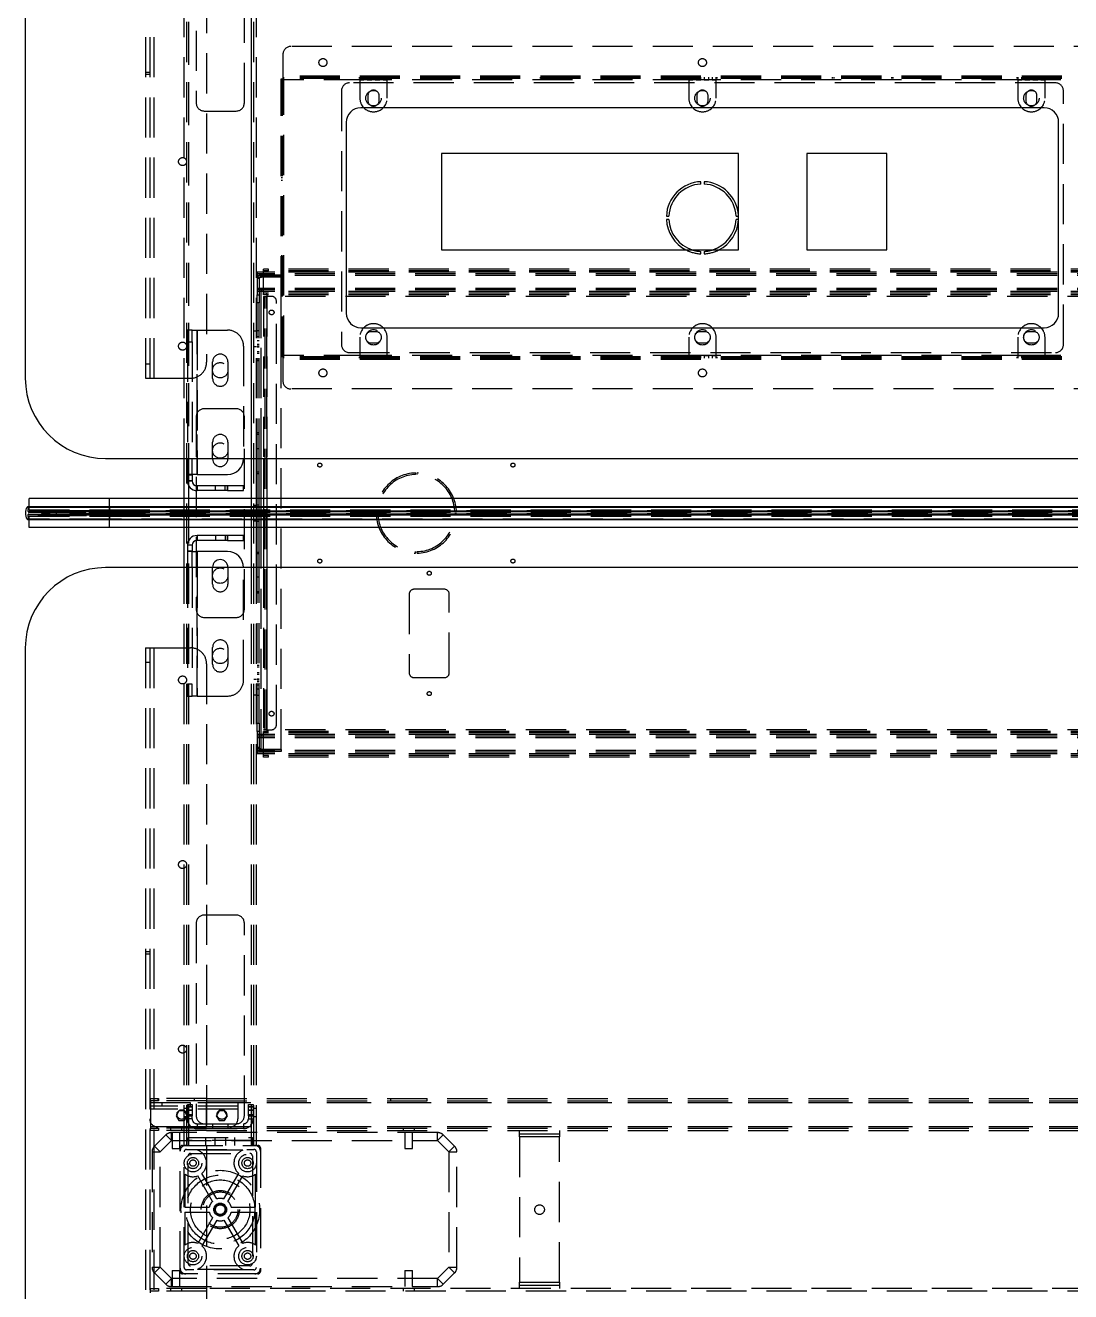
# Model space of a CAD drawing. Header units: millimetres. Extents: x -429 to 4678, y -337 to 3841.
# Drawn here: x 0 to 652, y 349 to 1138 of the extents above; entities that cross this region are included whole.
import ezdxf

# ---------------------------------------------------------------- set-up
doc = ezdxf.new("R2010")
doc.units = ezdxf.units.MM
doc.header["$LTSCALE"] = 100
doc.linetypes.add('HIDDEN', pattern=[0.375, 0.25, -0.125])

msp = doc.modelspace()

# ---------------------------------------------------------------- linework, layer by layer
at = {"color": 7, "linetype": 'Continuous', "lineweight": -3}
for p, q in [((0, 1618), (0, 918)), ((635, 1086.5), (209, 1086.5)), ((200, 1077.5), (200, 958.5)), ((644, 958.5), (644, 1077.5)), ((444.46, 1058), (259.46, 1058)), ((259.46, 1058), (259.46, 998)), ((444.46, 998), (444.46, 1058)), ((536.96, 1058), (486.96, 1058)), ((486.96, 1058), (486.96, 998)), ((536.96, 998), (536.96, 1058)), ((421, 1038.98), (421, 1040.48)), ((423, 1040.48), (423, 1038.98)), ((399.52, 1019), (401.02, 1019)), ((442.98, 1019), (444.46, 1019)), ((401.02, 1017), (399.52, 1017)), ((444.46, 1017), (442.98, 1017)), ((259.46, 998), (444.46, 998)), ((486.96, 998), (536.96, 998)), ((209, 949.5), (635, 949.5)), ((50, 868), (1750, 868)), ((99, 843), (99, 868)), ((101, 868), (101, 867.79)), ((104, 868), (104, 867.79)), ((107, 868), (107, 858)), ((116.75, 867.75), (116.75, 868)), ((126.25, 868), (126.25, 867.75)), ((141, 843), (141, 868)), ((144, 843), (144, 868)), ((144.5, 843), (144.5, 868)), ((145.7, 843), (145.7, 868)), ((146.9, 843), (146.9, 868)), ((148.5, 868), (148.5, 843)), ((150.5, 868), (150.5, 843)), ((104, 867.79), (101, 867.79)), ((101, 867.79), (101, 857.8)), ((104, 857.8), (104, 867.79)), ((101, 857.8), (104, 857.8)), ((101, 857.8), (101, 854)), ((104, 854), (101, 854)), ((107, 858), (104, 858)), ((104, 857.8), (104, 854)), ((107, 858), (126, 858)), ((102, 843), (102, 850.68)), ((107, 851), (107, 848)), ((126, 851), (107, 851)), ((126, 848), (107, 848)), ((126, 851), (126, 848)), ((136, 851), (126, 851)), ((126, 848), (136, 848)), ((136, 848), (136, 851)), ((1.08, 837.76), (52.5, 837.76)), ((1.5, 838), (52.5, 838)), ((52.5, 843), (2.5, 843)), ((2.5, 838), (2.5, 843)), ((1747.5, 843), (52.5, 843)), ((52.5, 838), (52.5, 843)), ((52.5, 838), (52.5, 837.76)), ((52.5, 838), (900, 838)), ((52.5, 837.76), (52.5, 830.24)), ((52.5, 837.76), (900, 837.76)), ((1.08, 830.24), (52.5, 830.24)), ((1.5, 830), (52.5, 830)), ((2.5, 825), (2.5, 830)), ((52.5, 830.24), (900, 830.24)), ((52.5, 830.24), (52.5, 830)), ((52.5, 830), (900, 830)), ((52.5, 825), (52.5, 830)), ((52.5, 825), (2.5, 825)), ((1747.5, 825), (52.5, 825)), ((99, 800), (99, 825)), ((102, 817.32), (102, 825)), ((141, 800), (141, 825)), ((144, 800), (144, 825)), ((144.5, 800), (144.5, 825)), ((145.7, 800), (145.7, 825)), ((146.9, 800), (146.9, 825)), ((148.5, 825), (148.5, 800)), ((150.5, 825), (150.5, 800)), ((104, 814), (101, 814)), ((101, 814), (101, 810.2)), ((104, 814), (104, 810.2)), ((107, 817), (107, 820)), ((126, 820), (107, 820)), ((126, 817), (107, 817)), ((126, 820), (126, 817)), ((136, 820), (126, 820)), ((126, 817), (136, 817)), ((136, 817), (136, 820)), ((104, 810.2), (101, 810.2)), ((101, 810.2), (101, 800.21)), ((104, 800.21), (104, 810.2)), ((104, 810), (107, 810)), ((126, 810), (107, 810)), ((107, 810), (107, 800)), ((1750, 800), (50, 800)), ((101, 800.21), (104, 800.21)), ((101, 800.21), (101, 800)), ((104, 800.21), (104, 800)), ((116.75, 800), (116.75, 800.25)), ((126.25, 800.25), (126.25, 800)), ((0, 750), (0, 50))]:
    msp.add_line(p, q, dxfattribs=at)
at = {"color": 7, "linetype": 'HIDDEN', "lineweight": -3}
for p, q in [((75, 1618), (75, 918)), ((77.5, 1618), (77.5, 918)), ((80, 1618), (80, 918)), ((80, 1618), (80, 918)), ((113, 1608), (113, 928)), ((99, 868), (99, 1228)), ((100.6, 440), (100.6, 1228)), ((102, 440), (102, 1228)), ((102, 440), (102, 1228)), ((102, 440), (102, 1228)), ((102, 850.68), (102, 1228)), ((141, 440), (141, 1228)), ((141, 440), (141, 1228)), ((141, 440), (141, 1228)), ((141, 868), (141, 1228)), ((142.4, 440), (142.4, 1228)), ((144, 868), (144, 1228)), ((106.5, 1209.5), (106.5, 1089.5)), ((136.5, 1089.5), (136.5, 1209.5)), ((678.5, 1124.7), (165.5, 1124.7)), ((160.5, 1119.7), (160.5, 1106.3)), ((77.5, 1108.58), (75, 1108.58)), ((75, 1107.43), (77.5, 1107.43)), ((683.5, 1106.3), (160.5, 1106.3)), ((160.5, 1106.3), (160.5, 1104.7)), ((683.5, 1106.3), (160.5, 1106.3)), ((683.5, 1105.5), (160.5, 1105.5)), ((683.5, 1104.7), (160.5, 1104.7)), ((161.1, 1104.7), (161.1, 1105.5)), ((161.1, 1103.9), (161.1, 1104.7)), ((208, 1105.5), (208, 1104.7)), ((208.5, 1105.5), (208.5, 1103.9)), ((211, 1103.9), (211, 1105.5)), ((213, 1105.5), (213, 1103.9)), ((216, 1103.9), (216, 1105.5)), ((218, 1105.5), (218, 1103.9)), ((221, 1103.9), (221, 1105.5)), ((223, 1105.5), (223, 1103.9)), ((225.5, 1103.9), (225.5, 1105.5)), ((226, 1105.5), (226, 1104.7)), ((303.03, 1104.7), (303.03, 1105.5)), ((304.03, 1104.7), (304.03, 1105.5)), ((321, 1104.7), (321, 1105.5)), ((323, 1104.7), (323, 1105.5)), ((339.97, 1104.7), (339.97, 1105.5)), ((340.97, 1104.7), (340.97, 1105.5)), ((413, 1105.5), (413, 1104.7)), ((413.5, 1105.5), (413.5, 1103.9)), ((416, 1103.9), (416, 1105.5)), ((418, 1105.5), (418, 1103.9)), ((421, 1103.9), (421, 1105.5)), ((423, 1105.5), (423, 1103.9)), ((426, 1103.9), (426, 1105.5)), ((428, 1105.5), (428, 1103.9)), ((430.5, 1103.9), (430.5, 1105.5)), ((431, 1105.5), (431, 1104.7)), ((503.03, 1104.7), (503.03, 1105.5)), ((504.03, 1104.7), (504.03, 1105.5)), ((521, 1104.7), (521, 1105.5)), ((523, 1104.7), (523, 1105.5)), ((539.97, 1104.7), (539.97, 1105.5)), ((540.97, 1104.7), (540.97, 1105.5)), ((618, 1105.5), (618, 1104.7)), ((618.5, 1105.5), (618.5, 1103.9)), ((621, 1103.9), (621, 1105.5)), ((623, 1105.5), (623, 1103.9)), ((626, 1103.9), (626, 1105.5)), ((628, 1105.5), (628, 1103.9)), ((631, 1103.9), (631, 1105.5)), ((633, 1105.5), (633, 1103.9)), ((635.5, 1103.9), (635.5, 1105.5)), ((636, 1105.5), (636, 1104.7)), ((159.5, 931.5), (159.5, 1104.5)), ((159.5, 1104.5), (160.3, 1104.5)), ((160.3, 931.5), (160.3, 1104.5)), ((161.1, 932.1), (161.1, 1103.9)), ((161.1, 932.1), (161.1, 1103.9)), ((211, 1103.9), (161.1, 1103.9)), ((211, 1103.9), (161.1, 1103.9)), ((197, 1097), (197, 939)), ((642, 1102), (202, 1102)), ((208.5, 1103.9), (211, 1103.9)), ((208.5, 1103.9), (208.5, 1092.5)), ((211, 1103.9), (208.5, 1103.9)), ((213, 1103.9), (211, 1103.9)), ((213, 1103.9), (216, 1103.9)), ((216, 1103.9), (213, 1103.9)), ((216, 1103.9), (213, 1103.9)), ((216, 1103.9), (213, 1103.9)), ((218, 1103.9), (216, 1103.9)), ((218, 1103.9), (221, 1103.9)), ((221, 1103.9), (218, 1103.9)), ((221, 1103.9), (218, 1103.9)), ((221, 1103.9), (218, 1103.9)), ((223, 1103.9), (221, 1103.9)), ((223, 1103.9), (225.5, 1103.9)), ((225.5, 1103.9), (223, 1103.9)), ((416, 1103.9), (223, 1103.9)), ((416, 1103.9), (223, 1103.9)), ((225.5, 1092.5), (225.5, 1103.9)), ((413.5, 1103.9), (416, 1103.9)), ((413.5, 1103.9), (413.5, 1092.5)), ((416, 1103.9), (413.5, 1103.9)), ((418, 1103.9), (416, 1103.9)), ((418, 1103.9), (421, 1103.9)), ((421, 1103.9), (418, 1103.9)), ((421, 1103.9), (418, 1103.9)), ((421, 1103.9), (418, 1103.9)), ((423, 1103.9), (421, 1103.9)), ((423, 1103.9), (426, 1103.9)), ((426, 1103.9), (423, 1103.9)), ((426, 1103.9), (423, 1103.9)), ((426, 1103.9), (423, 1103.9)), ((428, 1103.9), (426, 1103.9)), ((428, 1103.9), (430.5, 1103.9)), ((430.5, 1103.9), (428, 1103.9)), ((621, 1103.9), (428, 1103.9)), ((621, 1103.9), (428, 1103.9)), ((430.5, 1092.5), (430.5, 1103.9)), ((618.5, 1103.9), (621, 1103.9)), ((618.5, 1103.9), (618.5, 1092.5)), ((621, 1103.9), (618.5, 1103.9)), ((623, 1103.9), (621, 1103.9)), ((623, 1103.9), (626, 1103.9)), ((626, 1103.9), (623, 1103.9)), ((626, 1103.9), (623, 1103.9)), ((626, 1103.9), (623, 1103.9)), ((628, 1103.9), (626, 1103.9)), ((628, 1103.9), (631, 1103.9)), ((631, 1103.9), (628, 1103.9)), ((631, 1103.9), (628, 1103.9)), ((631, 1103.9), (628, 1103.9)), ((633, 1103.9), (631, 1103.9)), ((633, 1103.9), (635.5, 1103.9)), ((635.5, 1103.9), (633, 1103.9)), ((682.9, 1103.9), (633, 1103.9)), ((682.9, 1103.9), (633, 1103.9)), ((635.5, 1092.5), (635.5, 1103.9)), ((647, 939), (647, 1097)), ((213.5, 1094), (213.5, 1091)), ((220.5, 1091), (220.5, 1094)), ((418.5, 1094), (418.5, 1091)), ((425.5, 1091), (425.5, 1094)), ((623.5, 1094), (623.5, 1091)), ((630.5, 1091), (630.5, 1094)), ((111.5, 1084.5), (131.5, 1084.5)), ((159.5, 1042.98), (160.3, 1042.98)), ((159.5, 1041.48), (160.3, 1041.48)), ((159.5, 1019), (160.3, 1019)), ((444.48, 1019), (444.46, 1019.32)), ((444.46, 1019), (444.48, 1019)), ((159.5, 1017), (160.3, 1017)), ((444.46, 1016.68), (444.48, 1017)), ((444.48, 1017), (444.46, 1017)), ((159.5, 994.52), (160.3, 994.52)), ((421, 995.52), (421, 997.02)), ((423, 997.02), (423, 995.52)), ((159.5, 993.02), (160.3, 993.02)), ((1655.5, 984), (144.5, 984)), ((144.5, 984), (144.5, 982)), ((1655.5, 983), (144.5, 983)), ((1655.5, 982), (144.5, 982)), ((144.5, 982), (144.5, 974)), ((1655.5, 982), (144.5, 982)), ((1655.5, 982), (144.5, 982)), ((1655.5, 982), (144.5, 982)), ((145.7, 980.1), (144.5, 980.1)), ((145.7, 980.1), (144.5, 980.1)), ((145.7, 980.1), (145.7, 970)), ((146.9, 982.5), (146.9, 981.3)), ((154.5, 982.5), (146.9, 982.5)), ((146.9, 982.5), (146.9, 981.3)), ((146.9, 981.3), (154.5, 981.3)), ((146.9, 686.88), (146.9, 981.12)), ((146.9, 981.12), (159.5, 981.12)), ((146.9, 868), (146.9, 981.12)), ((1651.5, 986), (148.5, 986)), ((148.5, 984), (148.5, 986)), ((1651.5, 985), (148.5, 985)), ((1651.5, 984), (148.5, 984)), ((148.5, 972), (148.5, 984)), ((1651.5, 984), (148.5, 984)), ((151.5, 985), (151.5, 986)), ((154.5, 981.3), (154.5, 982.5)), ((154.5, 982.5), (159.5, 982.5)), ((159.5, 981.3), (154.5, 981.3)), ((159.5, 982.5), (159.5, 981.3)), ((159.5, 686.88), (159.5, 981.12)), ((1655.5, 974), (144.5, 974)), ((144.5, 974), (144.5, 972)), ((1655.5, 974), (144.5, 974)), ((1655.5, 973), (144.5, 973)), ((144.5, 972), (144.5, 970)), ((1655.5, 972), (144.5, 972)), ((147.5, 972), (147.5, 973)), ((1651.5, 972), (148.5, 972)), ((148.5, 970), (148.5, 972)), ((1651.5, 972), (148.5, 972)), ((1651.5, 971), (148.5, 971)), ((150.5, 970), (150.5, 971)), ((144.5, 970), (145.7, 970)), ((144.5, 965), (144.5, 970)), ((145.7, 965), (144.5, 965)), ((144.5, 868), (144.5, 965)), ((145.7, 970), (145.7, 965)), ((145.7, 868), (145.7, 965)), ((1651.5, 970), (148.5, 970)), ((148.5, 969), (148.5, 868)), ((148.5, 969), (150.5, 969)), ((149.5, 699), (149.5, 969)), ((150.5, 970), (150.5, 969)), ((1649.5, 969), (150.5, 969)), ((1649.5, 969), (150.5, 969)), ((150.5, 969), (150.5, 699)), ((150.5, 699), (150.5, 969)), ((150.5, 969), (150.5, 699)), ((153.5, 969), (150.5, 969)), ((150.5, 969), (150.5, 868)), ((156.5, 702), (156.5, 966)), ((104, 948), (101, 948)), ((101, 948), (101, 940.71)), ((104, 940.71), (104, 948)), ((104, 948), (107, 948)), ((107, 858), (107, 948)), ((107, 948), (126, 948)), ((107, 948), (107, 868)), ((144, 947.3), (142.4, 947.3)), ((145.7, 947.5), (144.5, 947.5)), ((218.5, 947), (215.5, 947)), ((423.5, 947), (420.5, 947)), ((628.5, 947), (625.5, 947)), ((101, 940.71), (104, 940.71)), ((101, 940.71), (101, 868)), ((104, 940.71), (104, 868)), ((145.7, 943.75), (144.5, 943.75)), ((145.7, 943.75), (144.5, 943.75)), ((145.7, 941.25), (144.5, 941.25)), ((145.7, 941.25), (144.5, 941.25)), ((145.7, 938.99), (144.5, 938.99)), ((208.5, 943.5), (208.5, 932.1)), ((215.5, 940), (218.5, 940)), ((225.5, 932.1), (225.5, 943.5)), ((413.5, 943.5), (413.5, 932.1)), ((420.5, 940), (423.5, 940)), ((430.5, 932.1), (430.5, 943.5)), ((618.5, 943.5), (618.5, 932.1)), ((625.5, 940), (628.5, 940)), ((635.5, 932.1), (635.5, 943.5)), ((136, 938), (136, 868)), ((142.4, 937.7), (144, 937.7)), ((145.7, 938), (144.5, 938)), ((144.5, 937.5), (145.7, 937.5)), ((145.7, 934.5), (144.5, 934.5)), ((145.7, 933.5), (144.5, 933.5)), ((159.5, 931.5), (160.3, 931.5)), ((683.5, 931.3), (160.5, 931.3)), ((160.5, 931.3), (160.5, 929.7)), ((161.1, 931.3), (161.1, 932.1)), ((211, 932.1), (161.1, 932.1)), ((211, 932.1), (161.1, 932.1)), ((161.1, 930.5), (161.1, 931.3)), ((202, 934), (642, 934)), ((208, 931.3), (208, 930.5)), ((211, 932.1), (208.5, 932.1)), ((208.5, 932.1), (208.5, 930.5)), ((208.5, 932.1), (211, 932.1)), ((213, 932.1), (211, 932.1)), ((211, 930.5), (211, 932.1)), ((216, 932.1), (213, 932.1)), ((213, 932.1), (213, 930.5)), ((213, 932.1), (216, 932.1)), ((216, 932.1), (213, 932.1)), ((216, 932.1), (213, 932.1)), ((218, 932.1), (216, 932.1)), ((216, 930.5), (216, 932.1)), ((221, 932.1), (218, 932.1)), ((218, 932.1), (218, 930.5)), ((218, 932.1), (221, 932.1)), ((221, 932.1), (218, 932.1)), ((221, 932.1), (218, 932.1)), ((223, 932.1), (221, 932.1)), ((221, 930.5), (221, 932.1)), ((225.5, 932.1), (223, 932.1)), ((223, 932.1), (223, 930.5)), ((223, 932.1), (225.5, 932.1)), ((416, 932.1), (223, 932.1)), ((416, 932.1), (223, 932.1)), ((225.5, 930.5), (225.5, 932.1)), ((226, 931.3), (226, 930.5)), ((413, 931.3), (413, 930.5)), ((416, 932.1), (413.5, 932.1)), ((413.5, 932.1), (413.5, 930.5)), ((413.5, 932.1), (416, 932.1)), ((418, 932.1), (416, 932.1)), ((416, 930.5), (416, 932.1)), ((421, 932.1), (418, 932.1)), ((418, 932.1), (418, 930.5)), ((418, 932.1), (421, 932.1)), ((421, 932.1), (418, 932.1)), ((421, 932.1), (418, 932.1)), ((423, 932.1), (421, 932.1)), ((421, 930.5), (421, 932.1)), ((426, 932.1), (423, 932.1)), ((423, 932.1), (423, 930.5)), ((423, 932.1), (426, 932.1)), ((426, 932.1), (423, 932.1)), ((426, 932.1), (423, 932.1)), ((428, 932.1), (426, 932.1)), ((426, 930.5), (426, 932.1)), ((430.5, 932.1), (428, 932.1)), ((428, 932.1), (428, 930.5)), ((428, 932.1), (430.5, 932.1)), ((621, 932.1), (428, 932.1)), ((621, 932.1), (428, 932.1)), ((430.5, 930.5), (430.5, 932.1)), ((431, 931.3), (431, 930.5)), ((618, 931.3), (618, 930.5)), ((621, 932.1), (618.5, 932.1)), ((618.5, 932.1), (618.5, 930.5)), ((618.5, 932.1), (621, 932.1)), ((623, 932.1), (621, 932.1)), ((621, 930.5), (621, 932.1)), ((626, 932.1), (623, 932.1)), ((623, 932.1), (623, 930.5)), ((623, 932.1), (626, 932.1)), ((626, 932.1), (623, 932.1)), ((626, 932.1), (623, 932.1)), ((628, 932.1), (626, 932.1)), ((626, 930.5), (626, 932.1)), ((631, 932.1), (628, 932.1)), ((628, 932.1), (628, 930.5)), ((628, 932.1), (631, 932.1)), ((631, 932.1), (628, 932.1)), ((631, 932.1), (628, 932.1)), ((633, 932.1), (631, 932.1)), ((631, 930.5), (631, 932.1)), ((635.5, 932.1), (633, 932.1)), ((633, 932.1), (633, 930.5)), ((633, 932.1), (635.5, 932.1)), ((682.9, 932.1), (633, 932.1)), ((682.9, 932.1), (633, 932.1)), ((635.5, 930.5), (635.5, 932.1)), ((636, 931.3), (636, 930.5)), ((77.5, 926.85), (75, 926.85)), ((116.75, 917.75), (116.75, 928.25)), ((126.25, 928.25), (126.25, 917.75)), ((144.5, 930), (145.7, 930)), ((144.5, 929.01), (145.7, 929.01)), ((683.5, 930.5), (160.5, 930.5)), ((683.5, 929.7), (160.5, 929.7)), ((160.5, 929.7), (160.5, 916.3)), ((683.5, 929.7), (160.5, 929.7)), ((75, 918), (80, 918)), ((80, 918), (103, 918)), ((678.5, 911.3), (165.5, 911.3)), ((106.5, 894), (106.5, 774)), ((131.5, 899), (111.5, 899)), ((136.5, 774), (136.5, 894)), ((145.7, 884), (144.5, 884)), ((116.75, 868), (116.75, 878.25)), ((126.25, 878.25), (126.25, 868)), ((145.7, 883), (144.5, 883)), ((145.7, 874), (144.5, 874)), ((145.7, 874), (144.5, 874)), ((145.7, 874), (144.5, 874)), ((145.7, 874), (144.5, 874)), ((104, 858), (101, 858)), ((101, 854), (104, 854)), ((145.7, 859.5), (144.5, 859.5)), ((145.7, 858.5), (144.5, 858.5)), ((243.2, 857.99), (243.2, 858.99)), ((244.2, 857.99), (244.2, 858.99)), ((107, 851), (107, 848)), ((118.5, 848), (118.5, 851)), ((124.5, 848), (124.5, 851)), ((126, 848), (126, 851)), ((52.5, 837.76), (1.08, 837.76)), ((1.85, 834.92), (2, 837.79)), ((2, 837.79), (52.5, 837.79)), ((52.5, 837.79), (2, 837.79)), ((2.5, 836), (2.5, 838)), ((52.5, 836), (52.5, 843)), ((52.5, 837.79), (52.5, 838)), ((52.5, 838), (52.5, 837.76)), ((52.5, 837.79), (52.5, 838)), ((52.5, 836), (52.5, 838)), ((52.5, 837.79), (900, 837.79)), ((52.5, 834.92), (52.5, 837.79)), ((1747.5, 837.79), (52.5, 837.79)), ((52.5, 835.45), (52.5, 837.79)), ((52.5, 837.76), (52.5, 830.24)), ((1747.5, 837.76), (52.5, 837.76)), ((99, 825), (99, 843)), ((102, 825), (102, 843)), ((141, 825), (141, 843)), ((144, 838.8), (142.4, 838.8)), ((144, 825), (144, 843)), ((144.5, 825), (144.5, 843)), ((145.7, 839), (144.5, 839)), ((145.7, 825), (145.7, 843)), ((146.9, 825), (146.9, 843)), ((148.5, 843), (148.5, 825)), ((150.5, 843), (150.5, 825)), ((52.5, 830.24), (1.08, 830.24)), ((1.85, 834.92), (52.5, 834.92)), ((52.5, 834.92), (1.85, 834.92)), ((1.85, 833.08), (52.5, 833.08)), ((2, 830.21), (1.85, 833.08)), ((52.5, 833.08), (1.85, 833.08)), ((2, 830.21), (52.5, 830.21)), ((52.5, 830.21), (2, 830.21)), ((2.15, 834.6), (52.5, 834.6)), ((2.15, 833.4), (52.5, 833.4)), ((2.5, 836), (52.5, 836)), ((2.5, 830), (2.5, 832)), ((2.5, 832), (52.5, 832)), ((7.82, 835.25), (52.5, 835.25)), ((7.82, 835.25), (7.82, 834.6)), ((52.5, 835.25), (7.82, 835.25)), ((7.82, 833.4), (7.82, 832.75)), ((7.82, 832.75), (52.5, 832.75)), ((52.5, 832.75), (7.82, 832.75)), ((52.5, 835.45), (8.02, 835.45)), ((8.02, 832.55), (52.5, 832.55)), ((8.09, 835.44), (52.5, 835.44)), ((10.05, 834.56), (8.09, 835.44)), ((8.11, 832.57), (10.03, 833.43)), ((8.11, 832.57), (52.5, 832.57)), ((10.03, 833.43), (52.5, 833.43)), ((10.05, 834.56), (52.5, 834.56)), ((10.12, 834.55), (52.5, 834.55)), ((52.5, 833.45), (10.12, 833.45)), ((10.32, 835.25), (52.5, 835.25)), ((10.32, 835.25), (10.32, 834.75)), ((52.5, 835.25), (10.32, 835.25)), ((10.32, 834.75), (52.5, 834.75)), ((52.5, 834.75), (10.32, 834.75)), ((10.32, 833.25), (52.5, 833.25)), ((10.32, 833.25), (10.32, 832.75)), ((52.5, 833.25), (10.32, 833.25)), ((10.32, 832.75), (52.5, 832.75)), ((52.5, 832.75), (10.32, 832.75)), ((52.5, 835.45), (10.52, 835.45)), ((10.52, 832.55), (52.5, 832.55)), ((10.59, 835.44), (52.5, 835.44)), ((12.55, 834.56), (10.59, 835.44)), ((10.61, 832.57), (12.53, 833.43)), ((10.61, 832.57), (52.5, 832.57)), ((12.53, 833.43), (52.5, 833.43)), ((12.55, 834.56), (52.5, 834.56)), ((12.62, 834.55), (52.5, 834.55)), ((52.5, 833.45), (12.62, 833.45)), ((12.82, 835.25), (52.5, 835.25)), ((12.82, 835.25), (12.82, 834.75)), ((52.5, 835.25), (12.82, 835.25)), ((12.82, 834.75), (52.5, 834.75)), ((52.5, 834.75), (12.82, 834.75)), ((12.82, 833.25), (52.5, 833.25)), ((12.82, 833.25), (12.82, 832.75)), ((52.5, 833.25), (12.82, 833.25)), ((12.82, 832.75), (52.5, 832.75)), ((52.5, 832.75), (12.82, 832.75)), ((13.02, 832.55), (52.5, 832.55)), ((13.07, 835.44), (52.5, 835.44)), ((14.59, 834.96), (13.07, 835.44)), ((13.09, 832.56), (14.59, 833.04)), ((13.09, 832.56), (52.5, 832.56)), ((14.59, 834.96), (52.5, 834.96)), ((14.59, 833.04), (52.5, 833.04)), ((19.5, 832), (19.5, 836)), ((52.5, 836), (900, 836)), ((52.5, 834.56), (52.5, 836)), ((52.5, 834.56), (52.5, 836)), ((52.5, 835.25), (52.5, 835.45)), ((52.5, 835.25), (52.5, 835.45)), ((52.5, 835.25), (52.5, 835.45)), ((52.5, 835.44), (52.5, 835.45)), ((900, 835.45), (52.5, 835.45)), ((900, 835.45), (52.5, 835.45)), ((900, 835.45), (52.5, 835.45)), ((52.5, 835.44), (900, 835.44)), ((52.5, 834.56), (52.5, 835.44)), ((52.5, 835.44), (900, 835.44)), ((52.5, 834.56), (52.5, 835.44)), ((52.5, 835.44), (900, 835.44)), ((52.5, 834.96), (52.5, 835.44)), ((52.5, 834.56), (52.5, 835.44)), ((52.5, 834.56), (52.5, 835.44)), ((52.5, 834.96), (52.5, 835.44)), ((52.5, 834.92), (52.5, 835.44)), ((52.5, 835.44), (52.5, 835.44)), ((52.5, 835.44), (52.5, 835.25)), ((52.5, 835.44), (52.5, 835.44)), ((52.5, 835.44), (52.5, 835.25)), ((52.5, 835.44), (52.5, 835.25)), ((52.5, 835.25), (900, 835.25)), ((52.5, 835.25), (52.5, 834.6)), ((52.5, 835.25), (900, 835.25)), ((52.5, 835.25), (52.5, 834.75)), ((52.5, 835.25), (900, 835.25)), ((52.5, 835.25), (52.5, 834.75)), ((52.5, 835.25), (52.5, 834.6)), ((52.5, 835.25), (52.5, 834.75)), ((52.5, 835.25), (52.5, 834.75)), ((1747.5, 835.25), (52.5, 835.25)), ((1747.5, 835.25), (52.5, 835.25)), ((1747.5, 835.25), (52.5, 835.25)), ((52.5, 833.04), (52.5, 834.96)), ((52.5, 834.96), (900, 834.96)), ((52.5, 833.04), (52.5, 834.96)), ((52.5, 834.6), (52.5, 834.92)), ((52.5, 834.92), (900, 834.92)), ((52.5, 834.6), (52.5, 834.92)), ((1747.5, 834.92), (52.5, 834.92)), ((52.5, 834.75), (900, 834.75)), ((52.5, 834.75), (900, 834.75)), ((1747.5, 834.75), (52.5, 834.75)), ((1747.5, 834.75), (52.5, 834.75)), ((52.5, 834.75), (52.5, 834.56)), ((52.5, 834.75), (52.5, 834.56)), ((52.5, 834.75), (52.5, 834.56)), ((52.5, 834.75), (52.5, 834.56)), ((52.5, 834.6), (900, 834.6)), ((52.5, 834.55), (52.5, 834.56)), ((52.5, 834.56), (900, 834.56)), ((52.5, 834.56), (900, 834.56)), ((52.5, 834.56), (52.5, 834.56)), ((52.5, 834.56), (52.5, 834.56)), ((52.5, 834.55), (900, 834.55)), ((52.5, 834.55), (900, 834.55)), ((52.5, 832), (52.5, 834.55)), ((52.5, 832), (52.5, 834.55)), ((52.5, 833.25), (52.5, 833.45)), ((52.5, 833.25), (52.5, 833.45)), ((52.5, 833.25), (52.5, 833.45)), ((52.5, 833.25), (52.5, 833.45)), ((900, 833.45), (52.5, 833.45)), ((900, 833.45), (52.5, 833.45)), ((52.5, 832.57), (52.5, 833.43)), ((52.5, 833.43), (900, 833.43)), ((52.5, 832.57), (52.5, 833.43)), ((52.5, 833.43), (900, 833.43)), ((52.5, 832.57), (52.5, 833.43)), ((52.5, 832.57), (52.5, 833.43)), ((52.5, 833.4), (900, 833.4)), ((52.5, 833.08), (52.5, 833.4)), ((52.5, 833.4), (52.5, 832.75)), ((52.5, 833.08), (52.5, 833.4)), ((52.5, 833.4), (52.5, 832.75)), ((52.5, 833.25), (900, 833.25)), ((52.5, 833.25), (52.5, 832.75)), ((52.5, 833.25), (900, 833.25)), ((52.5, 833.25), (52.5, 832.75)), ((52.5, 833.25), (52.5, 832.75)), ((52.5, 833.25), (52.5, 832.75)), ((1747.5, 833.25), (52.5, 833.25)), ((1747.5, 833.25), (52.5, 833.25)), ((52.5, 833.08), (900, 833.08)), ((52.5, 830.21), (52.5, 833.08)), ((1747.5, 833.08), (52.5, 833.08)), ((52.5, 832.56), (52.5, 833.08)), ((52.5, 832.56), (52.5, 833.04)), ((52.5, 833.04), (900, 833.04)), ((52.5, 832.56), (52.5, 833.04)), ((52.5, 832.75), (52.5, 832.55)), ((52.5, 832.75), (900, 832.75)), ((52.5, 832.75), (52.5, 832.55)), ((52.5, 832.75), (900, 832.75)), ((52.5, 832.75), (52.5, 832.55)), ((52.5, 832.75), (900, 832.75)), ((1747.5, 832.75), (52.5, 832.75)), ((1747.5, 832.75), (52.5, 832.75)), ((1747.5, 832.75), (52.5, 832.75)), ((52.5, 832.75), (52.5, 832.56)), ((52.5, 832.75), (52.5, 832.56)), ((52.5, 832.75), (52.5, 832.56)), ((52.5, 832.57), (900, 832.57)), ((52.5, 832.57), (900, 832.57)), ((52.5, 832.56), (52.5, 832.57)), ((52.5, 832.56), (52.5, 832.57)), ((52.5, 832.56), (900, 832.56)), ((52.5, 832.55), (52.5, 832.56)), ((52.5, 832.55), (900, 832.55)), ((52.5, 832.55), (900, 832.55)), ((52.5, 832.55), (900, 832.55)), ((52.5, 830.21), (52.5, 832.55)), ((52.5, 832), (900, 832)), ((52.5, 825), (52.5, 832)), ((52.5, 830), (52.5, 832)), ((52.5, 830.24), (52.5, 830)), ((1747.5, 830.24), (52.5, 830.24)), ((52.5, 830.21), (900, 830.21)), ((52.5, 830), (52.5, 830.21)), ((52.5, 830), (52.5, 830.21)), ((1747.5, 830.21), (52.5, 830.21)), ((142.4, 829.2), (144, 829.2)), ((145.7, 835.25), (144.5, 835.25)), ((145.7, 835.25), (144.5, 835.25)), ((145.7, 832.75), (144.5, 832.75)), ((145.7, 832.75), (144.5, 832.75)), ((144.5, 829), (145.7, 829)), ((219.71, 834.5), (218.71, 834.5)), ((219.71, 833.5), (218.71, 833.5)), ((268.7, 834.5), (267.69, 834.5)), ((268.7, 833.5), (267.69, 833.5)), ((104, 814), (101, 814)), ((102, 440), (102, 817.32)), ((107, 820), (107, 817)), ((118.5, 820), (118.5, 817)), ((124.5, 820), (124.5, 817)), ((126, 817), (126, 820)), ((104, 810), (101, 810)), ((107, 720), (107, 810)), ((145.7, 809.5), (144.5, 809.5)), ((145.7, 808.5), (144.5, 808.5)), ((243.2, 809.01), (243.2, 810.01)), ((244.2, 809.01), (244.2, 810.01)), ((99, 440), (99, 800)), ((101, 800), (101, 727.29)), ((104, 800), (104, 727.29)), ((107, 800), (107, 720)), ((116.75, 789.75), (116.75, 800)), ((126.25, 800), (126.25, 789.75)), ((136, 730), (136, 800)), ((141, 440), (141, 800)), ((144, 440), (144, 800)), ((144.5, 703), (144.5, 800)), ((145.7, 703), (145.7, 800)), ((146.9, 686.88), (146.9, 800)), ((148.5, 800), (148.5, 699)), ((150.5, 800), (150.5, 699)), ((145.7, 794), (144.5, 794)), ((145.7, 794), (144.5, 794)), ((145.7, 794), (144.5, 794)), ((145.7, 794), (144.5, 794)), ((145.7, 785), (144.5, 785)), ((145.7, 784), (144.5, 784)), ((239.25, 783.5), (239.25, 734.5)), ((261.25, 786.5), (242.25, 786.5)), ((264.25, 734.5), (264.25, 783.5)), ((111.5, 769), (131.5, 769)), ((75, 750), (75, 50)), ((75, 750), (80, 750)), ((77.5, 750), (77.5, 50)), ((80, 750), (80, 50)), ((80, 750), (103, 750)), ((80, 750), (80, 50)), ((116.75, 739.75), (116.75, 750.25)), ((126.25, 750.25), (126.25, 739.75)), ((75, 741.15), (77.5, 741.15)), ((113, 740), (113, 60)), ((145.7, 738.99), (144.5, 738.99)), ((145.7, 738), (144.5, 738)), ((145.7, 734.5), (144.5, 734.5)), ((104, 727.29), (101, 727.29)), ((101, 727.29), (101, 720)), ((104, 720), (104, 727.29)), ((144, 730.3), (142.4, 730.3)), ((145.7, 733.5), (144.5, 733.5)), ((145.7, 730.5), (144.5, 730.5)), ((144.5, 730), (145.7, 730)), ((144.5, 729.01), (145.7, 729.01)), ((145.7, 726.75), (144.5, 726.75)), ((145.7, 726.75), (144.5, 726.75)), ((242.25, 731.5), (261.25, 731.5)), ((101, 720), (104, 720)), ((107, 720), (104, 720)), ((107, 720), (126, 720)), ((142.4, 720.7), (144, 720.7)), ((145.7, 724.25), (144.5, 724.25)), ((145.7, 724.25), (144.5, 724.25)), ((144.5, 720.5), (145.7, 720.5)), ((144.5, 703), (145.7, 703)), ((144.5, 698), (144.5, 703)), ((145.7, 703), (145.7, 698)), ((145.7, 698), (144.5, 698)), ((144.5, 698), (144.5, 696)), ((1655.5, 696), (144.5, 696)), ((144.5, 696), (144.5, 694)), ((1655.5, 695), (144.5, 695)), ((145.7, 698), (145.7, 687.9)), ((147.5, 695), (147.5, 696)), ((150.5, 699), (148.5, 699)), ((1651.5, 698), (148.5, 698)), ((148.5, 696), (148.5, 698)), ((1651.5, 697), (148.5, 697)), ((1651.5, 696), (148.5, 696)), ((148.5, 684), (148.5, 696)), ((1651.5, 696), (148.5, 696)), ((1649.5, 699), (150.5, 699)), ((150.5, 699), (150.5, 698)), ((1649.5, 699), (150.5, 699)), ((150.5, 699), (153.5, 699)), ((150.5, 697), (150.5, 698)), ((1655.5, 694), (144.5, 694)), ((144.5, 694), (144.5, 686)), ((1655.5, 694), (144.5, 694)), ((144.5, 687.9), (145.7, 687.9)), ((145.7, 687.9), (144.5, 687.9)), ((146.9, 686.88), (159.5, 686.88)), ((146.9, 686.7), (146.9, 685.5)), ((154.5, 686.7), (146.9, 686.7)), ((146.9, 685.5), (146.9, 686.7)), ((154.5, 685.5), (154.5, 686.7)), ((154.5, 686.7), (159.5, 686.7)), ((159.5, 686.7), (159.5, 685.5)), ((1655.5, 686), (144.5, 686)), ((144.5, 686), (144.5, 684)), ((1655.5, 686), (144.5, 686)), ((1655.5, 686), (144.5, 686)), ((1655.5, 686), (144.5, 686)), ((1655.5, 685), (144.5, 685)), ((1655.5, 684), (144.5, 684)), ((154.5, 685.5), (146.9, 685.5)), ((1651.5, 684), (148.5, 684)), ((148.5, 682), (148.5, 684)), ((1651.5, 684), (148.5, 684)), ((1651.5, 683), (148.5, 683)), ((1651.5, 682), (148.5, 682)), ((151.5, 682), (151.5, 683)), ((159.5, 685.5), (154.5, 685.5)), ((106.5, 578.5), (106.5, 458.5)), ((131.5, 583.5), (111.5, 583.5)), ((136.5, 458.5), (136.5, 578.5)), ((77.5, 560.57), (75, 560.57)), ((75, 559.42), (77.5, 559.42)), ((132.5, 466.5), (77.5, 466.5)), ((78, 467.75), (78, 469.25)), ((78, 469.25), (83, 469.25)), ((83, 467.75), (78, 467.75)), ((78, 467.75), (78, 466.75)), ((78, 466.75), (1722, 466.75)), ((78, 466.75), (1722, 466.75)), ((78, 466.75), (78, 451.75)), ((82.5, 469.25), (82.5, 467.75)), ((83, 469.25), (83, 467.75)), ((113, 469.25), (83, 469.25)), ((113, 467.75), (83, 467.75)), ((85, 466.5), (85, 464.5)), ((103, 464.5), (103, 466.5)), ((105.5, 467.75), (105.5, 469.25)), ((113, 469.25), (1687, 469.25)), ((113, 467.75), (1687, 467.75)), ((113, 466.75), (1687, 466.75)), ((113, 451.75), (113, 466.75)), ((113, 466.75), (1687, 466.75)), ((132.5, 466.5), (132.5, 462.5)), ((227.5, 469.25), (227.5, 467.75)), ((250.5, 467.75), (250.5, 469.25)), ((132.5, 464.5), (77.5, 464.5)), ((132.5, 462.5), (77.5, 462.5)), ((132.5, 462.5), (77.5, 462.5)), ((132.5, 462.5), (77.5, 462.5)), ((132.5, 462.5), (77.5, 462.5)), ((95.77, 461.5), (94.04, 458.5)), ((94.04, 458.5), (95.77, 455.5)), ((99.23, 461.5), (95.77, 461.5)), ((100.6, 463), (99, 463)), ((99, 458), (100.6, 458)), ((100.96, 458.5), (99.23, 461.5)), ((99.23, 455.5), (100.96, 458.5)), ((101, 465.5), (104, 465.5)), ((101, 464.04), (101, 465.5)), ((104, 464.04), (101, 464.04)), ((101, 461.96), (101, 464.04)), ((101, 464.04), (104, 464.04)), ((101, 461.96), (104, 461.96)), ((101, 458.43), (101, 461.96)), ((104, 461.96), (101, 461.96)), ((104, 461.75), (101, 461.75)), ((101, 459.25), (104, 459.25)), ((104, 458.43), (101, 458.43)), ((101, 456.5), (101, 458.43)), ((101, 458.43), (104, 458.43)), ((104, 465.5), (104, 464.04)), ((104, 464.04), (104, 461.96)), ((104, 461.96), (104, 458.43)), ((104, 456.5), (104, 458.43)), ((120.77, 461.5), (119.04, 458.5)), ((119.04, 458.5), (120.77, 455.5)), ((124.23, 461.5), (120.77, 461.5)), ((125.96, 458.5), (124.23, 461.5)), ((124.23, 455.5), (125.96, 458.5)), ((132.5, 462.5), (132.5, 456.5)), ((139, 465.5), (142, 465.5)), ((139, 464.04), (139, 465.5)), ((142, 464.04), (139, 464.04)), ((139, 461.96), (139, 464.04)), ((139, 464.04), (142, 464.04)), ((139, 458.43), (139, 461.96)), ((139, 461.96), (142, 461.96)), ((142, 461.96), (139, 461.96)), ((142, 461.75), (139, 461.75)), ((139, 459.25), (142, 459.25)), ((142, 458.43), (139, 458.43)), ((139, 458.43), (139, 456.5)), ((139, 458.43), (142, 458.43)), ((142, 465.5), (142, 464.04)), ((142, 464.04), (142, 461.96)), ((142, 461.96), (142, 458.43)), ((142, 458.43), (142, 456.5)), ((144, 463), (142.4, 463)), ((142.4, 458), (144, 458)), ((78, 451.75), (1722, 451.75)), ((78, 451.75), (1722, 451.75)), ((78, 451.75), (78, 450.75)), ((78, 449.25), (78, 450.75)), ((78, 450.75), (83, 450.75)), ((127.5, 451.5), (82.5, 451.5)), ((83, 450.75), (83, 449.25)), ((113, 450.75), (83, 450.75)), ((90.5, 450.75), (90.5, 449.25)), ((95.77, 455.5), (99.23, 455.5)), ((97.5, 449.25), (97.5, 450.75)), ((104, 456.5), (101, 456.5)), ((104, 456.5), (101, 456.5)), ((107, 453.5), (107, 450.5)), ((107, 453.5), (136, 453.5)), ((107, 453.5), (107, 450.5)), ((107, 450.5), (136, 450.5)), ((113, 451.75), (1687, 451.75)), ((113, 451.75), (1687, 451.75)), ((113, 450.75), (1687, 450.75)), ((116.75, 453.5), (116.75, 450.5)), ((120.77, 455.5), (124.23, 455.5)), ((126.25, 453.5), (126.25, 450.5)), ((136, 453.5), (136, 450.5)), ((136, 453.5), (136, 450.5)), ((139, 456.5), (142, 456.5)), ((139, 456.5), (142, 456.5)), ((235.5, 450.75), (235.5, 449.25)), ((242.5, 449.25), (242.5, 450.75)), ((83, 449.25), (78, 449.25)), ((87.54, 446.54), (80.46, 439.46)), ((113, 449.25), (83, 449.25)), ((84, 435.93), (91.07, 443)), ((91.07, 443), (87.54, 446.54)), ((256.93, 448), (91.07, 448)), ((91.07, 443), (91.07, 448)), ((91.07, 443), (256.93, 443)), ((91.6, 448), (91.6, 438)), ((96.4, 438), (96.4, 448)), ((101.5, 445), (141.5, 445)), ((101.5, 443), (101.5, 445)), ((101.5, 443), (101.5, 440)), ((141.5, 443), (101.5, 443)), ((112.5, 440), (112.5, 445)), ((113, 449.25), (1040, 449.25)), ((118.1, 445), (118.1, 440)), ((124.9, 440), (124.9, 445)), ((130.5, 440), (130.5, 445)), ((141.5, 445), (141.5, 443)), ((141.5, 443), (141.5, 440)), ((236.6, 448), (236.6, 438)), ((241.4, 438), (241.4, 448)), ((256.93, 443), (256.93, 448)), ((256.93, 443), (260.46, 446.54)), ((256.93, 443), (264, 435.93)), ((267.54, 439.46), (260.46, 446.54)), ((308, 445.25), (308, 449.25)), ((308, 447.25), (333, 447.25)), ((333, 445.25), (308, 445.25)), ((308, 445.25), (308, 354.75)), ((333, 445.25), (308, 445.25)), ((333, 449.25), (333, 445.25)), ((333, 354.75), (333, 445.25)), ((79, 435.93), (79, 364.07)), ((79, 435.93), (84, 435.93)), ((84, 435.93), (80.46, 439.46)), ((84, 364.07), (84, 435.93)), ((91.6, 438), (96.4, 438)), ((96.5, 361.5), (96.5, 438.5)), ((98, 440), (145, 440)), ((99, 364), (99, 436)), ((100.5, 437.5), (142.5, 437.5)), ((103, 435), (140, 435)), ((135.63, 437), (107.37, 437)), ((144, 436), (144, 364)), ((146.5, 438.5), (146.5, 361.5)), ((236.6, 438), (241.4, 438)), ((264, 435.93), (267.54, 439.46)), ((264, 435.93), (264, 364.07)), ((264, 435.93), (269, 435.93)), ((269, 364.07), (269, 435.93)), ((101.5, 366.5), (101.5, 433.5)), ((141.5, 433.5), (141.5, 366.5)), ((99.5, 422.13), (99.5, 401.5)), ((116.75, 405.14), (107.44, 421.02)), ((119.34, 406.66), (110.03, 422.54)), ((123.66, 406.66), (132.98, 422.54)), ((126.25, 405.14), (135.56, 421.02)), ((143.5, 401.5), (143.5, 422.13)), ((99.5, 401.5), (114.66, 401.5)), ((99.5, 398.5), (114.66, 398.5)), ((99.5, 398.5), (99.5, 377.87)), ((116.75, 394.86), (107.44, 378.98)), ((121.5, 397), (121.5, 396.46)), ((126.25, 394.86), (135.56, 378.98)), ((128.34, 401.5), (143.5, 401.5)), ((128.34, 398.5), (143.5, 398.5)), ((143.5, 377.87), (143.5, 398.5)), ((119.34, 393.34), (110.03, 377.46)), ((123.66, 393.34), (132.98, 377.46)), ((79, 364.07), (84, 364.07)), ((80.46, 360.54), (84, 364.07)), ((91.07, 357), (84, 364.07)), ((140, 365), (103, 365)), ((107.37, 363), (135.63, 363)), ((264, 364.07), (256.93, 357)), ((264, 364.07), (269, 364.07)), ((267.54, 360.54), (264, 364.07)), ((80.46, 360.54), (87.54, 353.46)), ((87.54, 353.46), (91.07, 357)), ((256.93, 357), (91.07, 357)), ((91.07, 352), (91.07, 357)), ((91.6, 362), (96.4, 362)), ((91.6, 362), (91.6, 352)), ((96.4, 352), (96.4, 362)), ((145, 360), (98, 360)), ((142.5, 362.5), (100.5, 362.5)), ((236.6, 362), (241.4, 362)), ((236.6, 362), (236.6, 352)), ((241.4, 352), (241.4, 362)), ((260.46, 353.46), (256.93, 357)), ((256.93, 352), (256.93, 357)), ((260.46, 353.46), (267.54, 360.54)), ((78, 349.25), (78, 350.75)), ((78, 350.75), (83, 350.75)), ((83, 349.25), (78, 349.25)), ((78, 348.25), (78, 349.25)), ((83, 350.75), (83, 349.25)), ((113, 350.75), (83, 350.75)), ((113, 349.25), (83, 349.25)), ((90.5, 350.75), (90.5, 349.25)), ((91.07, 352), (256.93, 352)), ((97.5, 349.25), (97.5, 350.75)), ((1040, 350.75), (113, 350.75)), ((1687, 349.25), (113, 349.25)), ((235.5, 350.75), (235.5, 349.25)), ((242.5, 349.25), (242.5, 350.75)), ((308, 354.75), (333, 354.75)), ((308, 350.75), (308, 354.75)), ((308, 354.75), (333, 354.75)), ((333, 352.75), (308, 352.75)), ((333, 354.75), (333, 350.75))]:
    msp.add_line(p, q, dxfattribs=at)
at = {"color": 7, "linetype": 'HIDDEN', "lineweight": -3, "flags": 128}
msp.add_lwpolyline([(121.5, 396.46), (120.59, 396.58), (119.72, 396.94), (119, 397.5), (118.44, 398.22), (118.08, 399.09), (117.96, 400), (118.08, 400.91), (118.44, 401.78), (119, 402.5), (119.72, 403.06), (120.59, 403.42), (121.5, 403.54), (122.41, 403.42), (123.28, 403.06), (124, 402.5), (124.56, 401.78), (124.92, 400.91), (125.04, 400), (124.92, 399.09), (124.56, 398.22), (124, 397.5), (123.28, 396.94), (122.41, 396.58), (121.5, 396.46), (121.5, 396.46)], dxfattribs=at)
at = {"color": 7, "linetype": 'HIDDEN', "lineweight": -3}
for centre, radius in [((185.5, 1114.7), 2.5), ((422, 1114.7), 2.5), ((217, 1092.5), 4.8), ((422, 1092.5), 4.8), ((627, 1092.5), 4.8), ((98, 1053), 2.5), ((153.5, 959), 1.5), ((217, 943.5), 4.8), ((422, 943.5), 4.8), ((627, 943.5), 4.8), ((98, 938), 2.5), ((121.5, 923), 4.8), ((185.5, 921.3), 2.5), ((422, 921.3), 2.5), ((121.5, 873), 4.8), ((183.5, 863.9), 1.25), ((303.9, 863.9), 1.25), ((183.5, 804.1), 1.25), ((303.9, 804.1), 1.25), ((121.5, 795), 4.8), ((251.75, 796.5), 1.25), ((121.5, 745), 4.8), ((98, 730), 2.5), ((251.75, 721.5), 1.25), ((153.5, 709), 1.5), ((98, 615), 2.5), ((98, 500), 2.5), ((97.5, 459.25), 3), ((122.5, 459.25), 3), ((104.5, 429), 5.5), ((138.5, 429), 5.5), ((104.5, 429), 3.5), ((104.5, 429), 2), ((138.5, 429), 3.5), ((138.5, 429), 2), ((121.5, 400), 24.5), ((121.5, 400), 21.5), ((121.5, 400), 18.5), ((121.5, 400), 11.9), ((121.5, 400), 11), ((121.5, 400), 4), ((121.5, 400), 3), ((320.5, 400), 3), ((104.5, 371), 5.5), ((104.5, 371), 3.5), ((104.5, 371), 2), ((138.5, 371), 5.5), ((138.5, 371), 3.5), ((138.5, 371), 2)]:
    msp.add_circle(centre, radius, dxfattribs=at)
for centre, radius, start, end in [((165.5, 1119.7), 5, 90, 180), ((202, 1097), 5, 90, 180), ((217, 1094), 3.5, 0, 180), ((422, 1094), 3.5, 0, 180), ((627, 1094), 3.5, 0, 180), ((642, 1097), 5, 0, 90), ((111.5, 1089.5), 5, 180, 270), ((131.5, 1089.5), 5, 270, 0), ((217, 1092.5), 8.5, 180, 0), ((217, 1091), 3.5, 180, 0), ((422, 1092.5), 8.5, 180, 0), ((422, 1091), 3.5, 180, 0), ((627, 1092.5), 8.5, 180, 0), ((627, 1091), 3.5, 180, 0), ((422, 1018), 22.5, 242.73396, 267.45268), ((422, 1018), 21, 252.24721, 267.2706), ((422, 1018), 21, 272.7294, 287.75279), ((422, 1018), 22.5, 272.54732, 297.26604), ((146.9, 980.1), 2.4, 90, 180), ((146.9, 980.1), 1.2, 90, 180), ((153.5, 966), 3, 0, 90), ((126, 938), 10, 0, 90), ((217, 943.5), 8.5, 0, 180), ((215.5, 943.5), 3.5, 90, 270), ((218.5, 943.5), 3.5, 270, 90), ((422, 943.5), 8.5, 0, 180), ((420.5, 943.5), 3.5, 90, 270), ((423.5, 943.5), 3.5, 270, 90), ((627, 943.5), 8.5, 0, 180), ((625.5, 943.5), 3.5, 90, 270), ((628.5, 943.5), 3.5, 270, 90), ((202, 939), 5, 180, 270), ((642, 939), 5, 270, 0), ((121.5, 928.25), 4.75, 0, 180), ((103, 928), 10, 270, 0), ((121.5, 917.75), 4.75, 180, 0), ((165.5, 916.3), 5, 180, 270), ((111.5, 894), 5, 90, 180), ((131.5, 894), 5, 0, 90), ((121.5, 878.25), 4.75, 0, 180), ((243.7, 834), 25, 91.14599, 178.85401), ((243.7, 834), 24, 91.19375, 178.80625), ((243.7, 834), 25, 1.14599, 88.85401), ((243.7, 834), 24, 1.19375, 88.80625), ((1.8, 837.8), 0.2, 357, 90), ((1.8, 830.2), 0.2, 270, 3), ((2.15, 834.9), 0.3, 177, 270), ((2.15, 833.1), 0.3, 90, 183), ((8.02, 835.25), 0.2, 68.30176, 180), ((8.02, 832.75), 0.2, 180, 296.40962), ((10.12, 833.25), 0.2, 360, 118.30898), ((10.12, 834.75), 0.2, 250.20112, 0), ((10.52, 835.25), 0.2, 68.30472, 180), ((10.52, 832.75), 0.2, 180, 296.4427), ((12.62, 833.25), 0.2, 0, 116.4427), ((12.62, 834.75), 0.2, 248.30472, 0), ((13.02, 835.25), 0.2, 74.61239, 180), ((13.02, 832.75), 0.2, 180, 289.74425), ((14.32, 834), 1, 285.38761, 74.61239), ((243.7, 834), 25, 181.14599, 268.85401), ((243.7, 834), 24, 181.19375, 268.80625), ((243.7, 834), 24, 271.19375, 358.80625), ((243.7, 834), 25, 271.14599, 358.85401), ((121.5, 789.75), 4.75, 180, 0), ((242.25, 783.5), 3, 90, 180), ((261.25, 783.5), 3, 0, 90), ((111.5, 774), 5, 180, 270), ((131.5, 774), 5, 270, 0), ((103, 740), 10, 0, 90), ((121.5, 750.25), 4.75, 0, 180), ((121.5, 739.75), 4.75, 180, 0), ((242.25, 734.5), 3, 180, 270), ((261.25, 734.5), 3, 270, 0), ((126, 730), 10, 270, 0), ((153.5, 702), 3, 270, 0), ((146.9, 687.9), 2.4, 180, 270), ((146.9, 687.9), 1.2, 180, 270), ((111.5, 578.5), 5, 90, 180), ((131.5, 578.5), 5, 0, 90), ((111.5, 458.5), 5, 180, 270), ((131.5, 458.5), 5, 270, 0), ((82.5, 456.5), 5, 180, 270), ((107, 456.5), 6, 180, 270), ((107, 456.5), 3, 180, 270), ((127.5, 456.5), 5, 270, 0), ((136, 456.5), 3, 270, 0), ((136, 456.5), 6, 270, 0), ((91.07, 443), 5, 90, 135), ((256.93, 443), 5, 45, 90), ((84, 435.93), 5, 135, 180), ((100, 436.5), 3.5, 90, 180), ((98, 438.5), 1.5, 90, 180), ((100.5, 436), 1.5, 90, 180), ((103, 433.5), 1.5, 90, 180), ((104.5, 429), 8.5, 310.54337, 70.25008), ((138.5, 429), 8.5, 109.74992, 229.45663), ((140, 433.5), 1.5, 0, 90), ((142.5, 436), 1.5, 0, 90), ((143, 436.5), 3.5, 0, 90), ((145, 438.5), 1.5, 0, 90), ((264, 435.93), 5, 0, 45), ((104.5, 429), 8.5, 233.96812, 290.21488), ((138.5, 429), 8.5, 249.78512, 306.03188), ((121.5, 400), 7, 132.75275, 167.62637), ((121.5, 400), 7, 71.9945, 108.0055), ((121.5, 400), 7, 12.37363, 47.24725), ((121.5, 400), 7, 192.37363, 227.24725), ((121.5, 400), 7, 312.75275, 347.62637), ((121.5, 400), 7, 251.9945, 288.0055), ((104.5, 371), 8.5, 69.78512, 126.03188), ((138.5, 371), 8.5, 53.96812, 110.21488), ((104.5, 371), 8.5, 289.74992, 49.45663), ((138.5, 371), 8.5, 130.54337, 250.25008), ((84, 364.07), 5, 180, 225), ((100, 363.5), 3.5, 180, 270), ((100.5, 364), 1.5, 180, 270), ((103, 366.5), 1.5, 180, 270), ((140, 366.5), 1.5, 270, 0), ((142.5, 364), 1.5, 270, 0), ((143, 363.5), 3.5, 270, 0), ((264, 364.07), 5, 315, 0), ((98, 361.5), 1.5, 180, 270), ((145, 361.5), 1.5, 270, 0), ((91.07, 357), 5, 225, 270), ((256.93, 357), 5, 270, 315)]:
    msp.add_arc(centre, radius, start, end, dxfattribs=at)
at = {"color": 7, "linetype": 'Continuous', "lineweight": -3}
for centre, radius, start, end in [((209, 1077.5), 9, 90, 180), ((635, 1077.5), 9, 0, 90), ((422, 1018), 22.5, 92.54732, 177.45268), ((422, 1018), 21, 92.7294, 177.2706), ((422, 1018), 22.5, 3.37114, 87.45268), ((422, 1018), 21, 2.7294, 87.2706), ((422, 1018), 22.5, 182.54732, 242.73396), ((422, 1018), 21, 182.7294, 252.24721), ((422, 1018), 21, 287.75279, 357.2706), ((422, 1018), 22.5, 297.26604, 356.62886), ((209, 958.5), 9, 180, 270), ((635, 958.5), 9, 270, 0), ((50, 918), 50, 180, 270), ((126, 868), 10, 270, 0), ((121.5, 867.75), 4.75, 180, 0), ((107, 854), 6, 180, 270), ((107, 854), 3, 180, 270), ((7.13, 834), 7.12, 148.10921, 211.89079), ((1.5, 837.5), 0.5, 90, 148.10921), ((1.5, 830.5), 0.5, 211.89079, 270), ((107, 814), 6, 90, 180), ((107, 814), 3, 90, 180), ((121.5, 800.25), 4.75, 0, 180), ((126, 800), 10, 0, 90), ((50, 750), 50, 90, 180)]:
    msp.add_arc(centre, radius, start, end, dxfattribs=at)
at = {"color": 7, "linetype": 'HIDDEN', "lineweight": -3}
for points, knots in [([(161.1, 1103.9), (160.92, 1103.94), (160.55, 1104.03), (160.06, 1104.17), (159.69, 1104.3), (159.52, 1104.41), (159.51, 1104.48), (159.5, 1104.5)], [0, 0, 0, 0, 0.220743, 0.441506, 0.662269, 0.883032, 1, 1, 1, 1]), ([(146.9, 981.12), (146.62, 981.05), (146.06, 980.9), (145.32, 980.67), (144.78, 980.44), (144.53, 980.25), (144.51, 980.14), (144.5, 980.1)], [0, 0, 0, 0, 0.222483, 0.444994, 0.667504, 0.890015, 1, 1, 1, 1]), ([(146.9, 981.12), (146.72, 981.03), (146.38, 980.84), (145.99, 980.58), (145.74, 980.34), (145.71, 980.18), (145.7, 980.1)], [0, 0, 0, 0, 0.28678, 0.531564, 0.776258, 1, 1, 1, 1]), ([(159.5, 931.5), (159.52, 931.54), (159.56, 931.63), (159.85, 931.77), (160.27, 931.9), (160.72, 932.01), (161, 932.08), (161.1, 932.1)], [0, 0, 0, 0, 0.220743, 0.441506, 0.662269, 0.883032, 1, 1, 1, 1]), ([(144.5, 687.9), (144.53, 687.82), (144.59, 687.67), (145.03, 687.44), (145.68, 687.22), (146.35, 687.03), (146.76, 686.91), (146.9, 686.88)], [0, 0, 0, 0, 0.222483, 0.444994, 0.667504, 0.890015, 1, 1, 1, 1]), ([(145.7, 687.9), (145.72, 687.8), (145.77, 687.62), (146.08, 687.36), (146.47, 687.11), (146.76, 686.95), (146.9, 686.88)], [0, 0, 0, 0, 0.28678, 0.531564, 0.776258, 1, 1, 1, 1]), ([(121.5, 396.57), (121.87, 396.63), (122.61, 396.76), (123.55, 397.41), (124.23, 398.29), (124.52, 399.22), (124.51, 399.79), (124.5, 400)], [0, 0, 0, 0, 0.220659, 0.441326, 0.661891, 0.873003, 1, 1, 1, 1])]:
    msp.add_open_spline(points, degree=3, knots=knots, dxfattribs=at)
for points in [[(161.1, 1103.9), (161, 1103.95), (160.79, 1104.05), (160.52, 1104.2), (160.34, 1104.35), (160.31, 1104.45), (160.3, 1104.5)], [(160.3, 931.5), (160.31, 931.55), (160.34, 931.65), (160.52, 931.8), (160.79, 931.95), (161, 932.05), (161.1, 932.1)]]:
    msp.add_open_spline(points, degree=3, dxfattribs=at)

doc.saveas('drawing.dxf')
